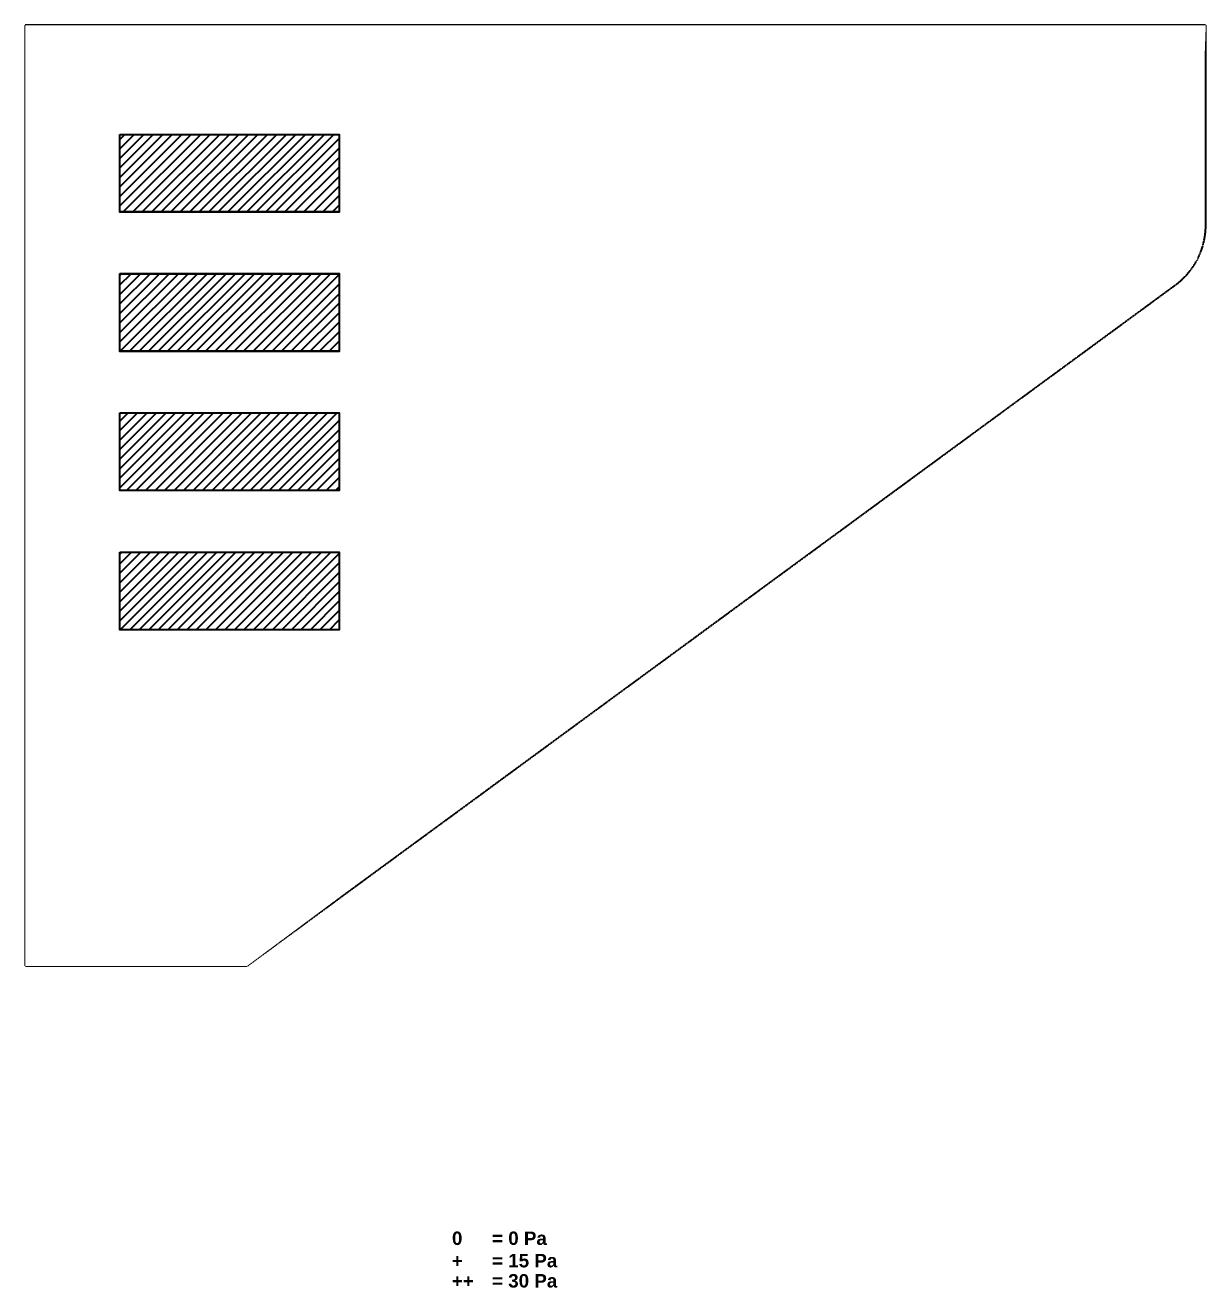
# Model space of a CAD drawing. Header units: millimetres. Extents: x -62354 to 129108, y -71259 to 35407.
# Drawn here: x 54863 to 98778, y -22769 to 24203 of the extents above; entities that cross this region are included whole.
import ezdxf

# ---------------------------------------------------------------- set-up
doc = ezdxf.new("R2010")
doc.units = ezdxf.units.MM
doc.header["$MEASUREMENT"] = 0
doc.set_wipeout_variables(frame=1)
doc.linetypes.add('1st FL Layout xrf$0$HIDDEN', pattern=[0.375, 0.25, -0.125])
doc.layers.add('1st FL Layout xrf$0$AR-PC PANEL', color=7, linetype='Continuous', transparency=0.5)
doc.layers.add('1st FL Layout xrf$0$AR_road 8', color=7, linetype='Continuous', transparency=0.5)
doc.layers.add('1st FL Layout xrf$0$CR-Room Name', color=7, linetype='Continuous')
doc.layers.add('HATCH', color=7, linetype='Continuous')
doc.styles.add('1st FL Layout xrf$0$Standard', font='arialbd.ttf')
doc.styles.add('1st FL Layout xrf$0$TEXT', font='cordia2.shx')
pattern_1 = [(45, (0, 5185.94), (-176.7767, 176.7767), [])]

# ---------------------------------------------------------------- blocks, each defined once
blk = doc.blocks.new('1st FL Layout xrf$0$EL1')
at = {"layer": '1st FL Layout xrf$0$AR_road 8', "linetype": '1st FL Layout xrf$0$HIDDEN', "ltscale": 5}
blk.add_lwpolyline([(54863, 24203), (54863, -10797), (63113, -10797), (97607, 14509, 0.243004), (98778, 16756), (98778, 24203), (54863, 24203)], format="xyb", dxfattribs=at)
at = {"layer": '1st FL Layout xrf$0$CR-Room Name', "color": 7, "style": '1st FL Layout xrf$0$TEXT'}
blk.add_text('SEVEN STARS HUB', height=1000, dxfattribs=at).set_placement((67224, 10413))
blk = doc.blocks.new('1st FL Layout xrf')
at = {"layer": '1st FL Layout xrf$0$AR-PC PANEL'}
blk.add_blockref('1st FL Layout xrf$0$EL1', (0, 0), dxfattribs=at)
at = {"char_height": 500, "width": 7057.58, "attachment_point": 5, "style": '1st FL Layout xrf$0$Standard'}
for s, insert in [('\\pxql;0', (74265.6, -20931)), ('\\pxql;= 0 Pa', (75756.6, -20931)), ('\\pxql;+', (74265.6, -21763.8)), ('\\pxql;= 15 Pa', (75756.6, -21763.8)), ('\\pxql;++', (74265.6, -22514.5)), ('\\pxql;= 30 Pa', (75756.6, -22514.5))]:
    blk.add_mtext(s, dxfattribs=dict(at, insert=insert))

msp = doc.modelspace()

# ---------------------------------------------------------------- block references
msp.add_blockref('1st FL Layout xrf', (0, 0))

# ---------------------------------------------------------------- next in the draw order: wipeouts: each hides what was drawn before it
at = {"color": 8}
msp.add_wipeout([(54863.23155, 24203.48576), (98777.65104, 24203.48576), (98465.29712, 15490.22893), (63112.65236, -10796.51424), (54863.23155, -10796.51424)], dxfattribs=at)

# ---------------------------------------------------------------- next in the draw order: hatches: boundary and pattern name
at = {"layer": 'HATCH', "true_color": 0xed1f24}
h = msp.add_hatch(dxfattribs=at)
h.set_pattern_fill('ANSI31', color=240, scale=2000)
h.set_pattern_definition([(45, (0, 10365.88), (-176.7767, 176.7767), [])])
h.paths.add_polyline_path([(58381.30153, 20141.72756), (58381.30153, 17255.87467), (66542.68321, 17255.87467), (66542.68321, 20141.72756)])
at = {"layer": 'HATCH', "true_color": 0xf26722}
h = msp.add_hatch(dxfattribs=at)
h.set_pattern_fill('ANSI31', color=30, scale=2000)
h.paths.add_polyline_path([(66542.68321, 12072.93694), (66542.68321, 14958.78983), (58381.30153, 14958.78983), (58381.30153, 12072.93694)])
at = {"layer": 'HATCH'}
h = msp.add_hatch(dxfattribs=at)
h.set_pattern_fill('ANSI31', color=6, scale=2000)
h.set_pattern_definition(pattern_1)
h.paths.add_polyline_path([(66542.68321, 6892.9992), (66542.68321, 9778.85209), (58381.30153, 9778.85209), (58381.30153, 6892.9992)])
h = msp.add_hatch(dxfattribs=at)
h.set_pattern_fill('ANSI31', color=3, scale=2000)
h.set_pattern_definition(pattern_1)
h.paths.add_polyline_path([(66542.68321, 1713.06146), (66542.68321, 4598.91435), (58381.30153, 4598.91435), (58381.30153, 1713.06146)])

# ---------------------------------------------------------------- next in the draw order: linework, layer by layer
for points in [[(58381.30153, 20144.72756), (66542.68321, 20144.72756), (66542.68321, 17255.87467), (58381.30153, 17255.87467)], [(58381.30153, 20141.72756), (66542.68321, 20141.72756), (66542.68321, 17252.87467), (58381.30153, 17252.87467)], [(58381.30153, 14961.78983), (66542.68321, 14961.78983), (66542.68321, 12072.93694), (58381.30153, 12072.93694)], [(58381.30153, 14958.78983), (66542.68321, 14958.78983), (66542.68321, 12069.93694), (58381.30153, 12069.93694)], [(58381.30153, 9781.85209), (66542.68321, 9781.85209), (66542.68321, 6892.9992), (58381.30153, 6892.9992)], [(58381.30153, 9778.85209), (66542.68321, 9778.85209), (66542.68321, 6889.9992), (58381.30153, 6889.9992)], [(58381.30153, 4601.91435), (66542.68321, 4601.91435), (66542.68321, 1713.06146), (58381.30153, 1713.06146)], [(58381.30153, 4598.91435), (66542.68321, 4598.91435), (66542.68321, 1710.06146), (58381.30153, 1710.06146)]]:
    msp.add_lwpolyline(points, close=True)

doc.saveas('drawing.dxf')
